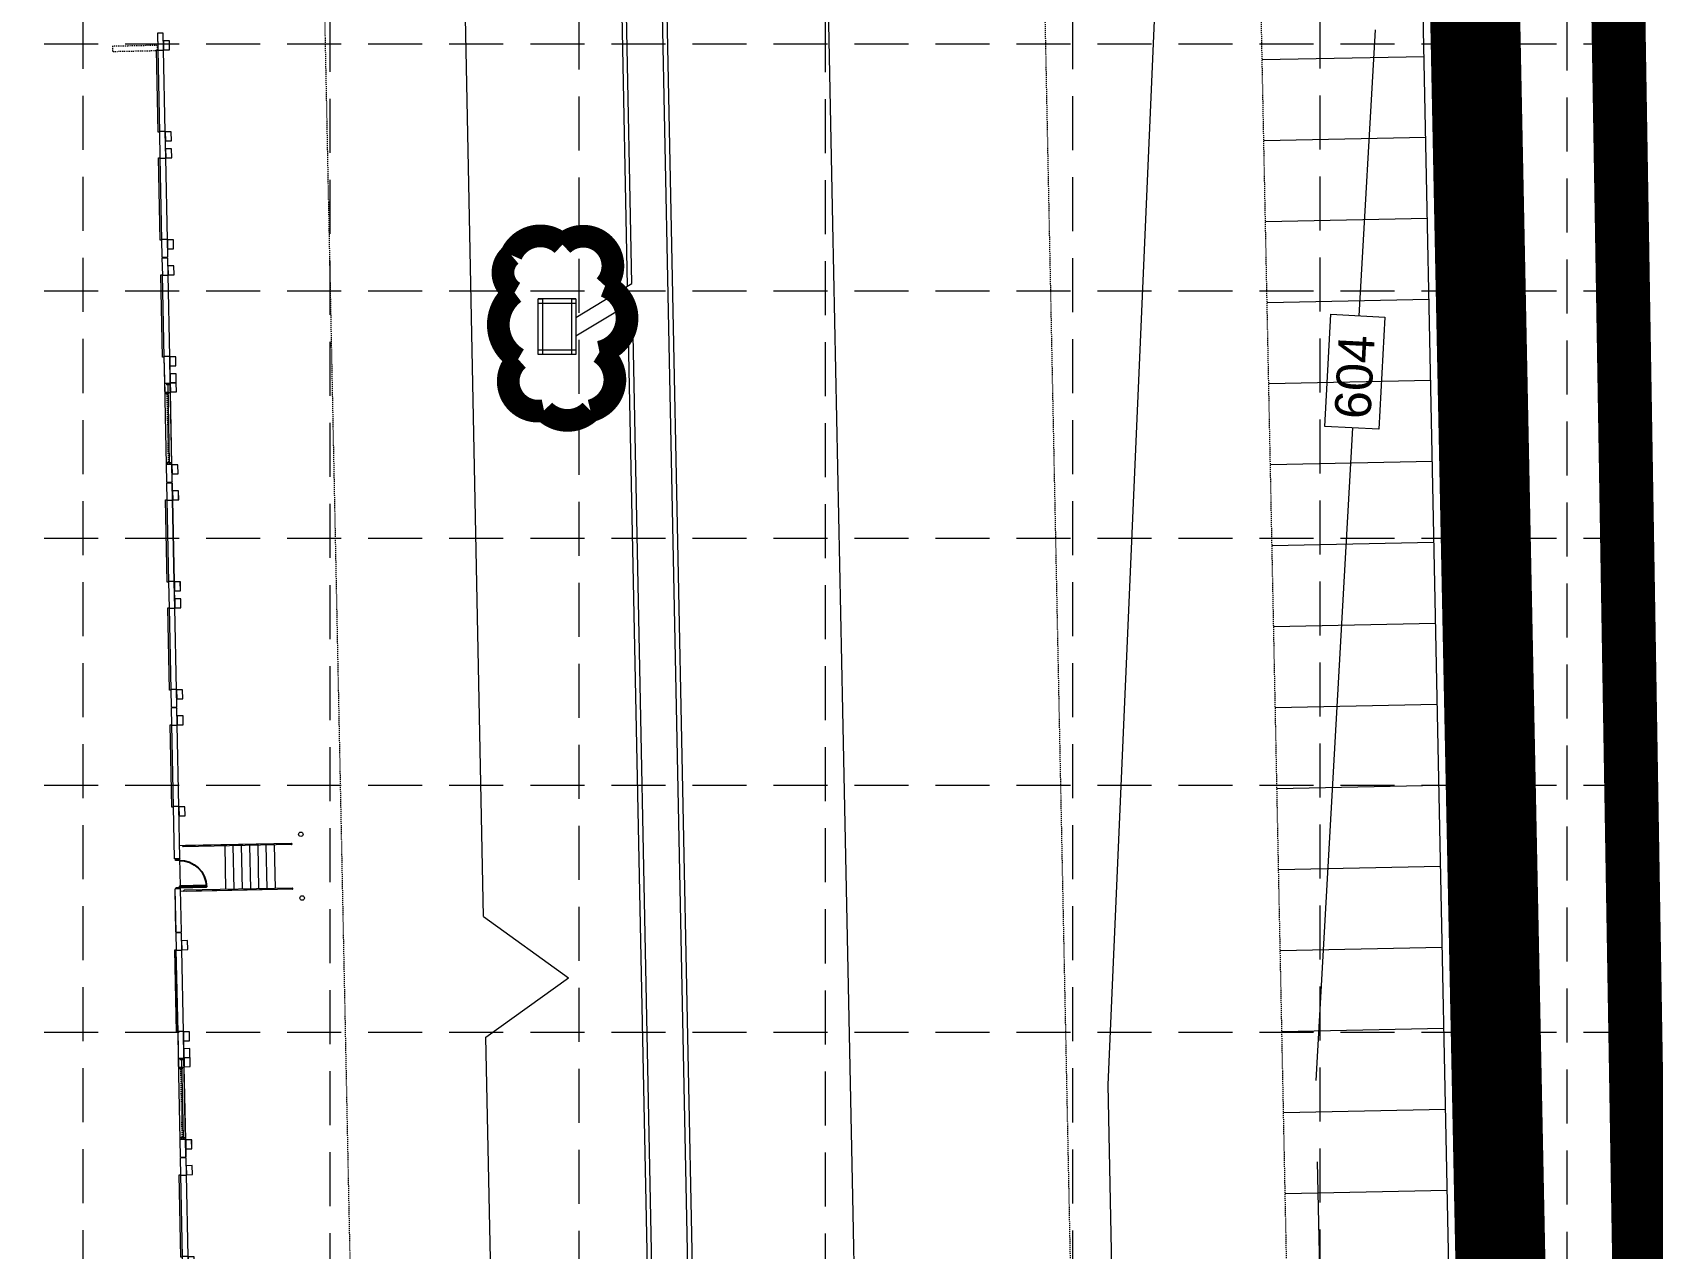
# Model space of a CAD drawing. Extents: x 2140663 to 2528301, y 336313 to 7007653.
# Drawn here: x 2528019.6 to 2528199.6, y 7006612.1 to 7006747.2 of the extents above; entities that cross this region are included whole.
import ezdxf

# ---------------------------------------------------------------- set-up
doc = ezdxf.new("R2010")
doc.units = 0
doc.header["$MEASUREMENT"] = 0
for name, pattern in [('HIDDEN', [0.375, 0.25, -0.125]), ('PHANTOM2', [1.25, 0.625, -0.125, 0.125, -0.125, 0.125, -0.125]), ('xdrc002ar$0$HIDDEN2', [0.1875, 0.125, -0.0625]), ('xdrc002pt$0$HIDDEN2', [0.1875, 0.125, -0.0625])]:
    doc.linetypes.add(name, pattern=pattern)
for name, color, linetype in [('1 PROPOSED CONTOURS', 43, 'Continuous'), ('1 SILT FENCE', 200, 'Continuous'), ('GRID', 254, 'HIDDEN'), ('LEGEND', 7, 'Continuous'), ('LIMITS OF DISTURBANCE', 1, 'HIDDEN'), ('xdrc002ar$0$BASE1$0$ADO', 8, 'Continuous'), ('xdrc002ar$0$BASE1$0$AFL', 1, 'Continuous'), ('xdrc002ar$0$BASE1$0$AFLHR', 7, 'Continuous'), ('xdrc002ar$0$BASE1$0$AFLST', 1, 'Continuous'), ('xdrc002ar$0$BASE1$0$awa', 7, 'Continuous'), ('xdrc002ar$0$BASE1$0$awaWING', 1, 'xdrc002ar$0$HIDDEN2'), ('xdrc002ar$0$WINDOWS', 8, 'Continuous'), ('xdrc002ar$0$xdrc002ar$0$C-PKNG-FACE-N', 1, 'Continuous'), ('xdrc002ar$0$xdrc002ar$0$C-PKNG-STRP-N', 6, 'Continuous'), ('xdrc002ar$0$XR3$0$BASE1$0$ADO', 3, 'Continuous'), ('xdrc002ar$0$XR3$0$BASE1$0$AFL', 1, 'Continuous'), ('xdrc002ar$0$XR3$0$BASE1$0$AFLHR', 2, 'Continuous'), ('xdrc002ar$0$XR3$0$BASE1$0$AFLST', 2, 'Continuous'), ('xdrc002ar$0$XR3$0$BASE1$0$awa', 4, 'Continuous'), ('xdrc002ar$0$XR3$0$WINDOWS', 2, 'Continuous'), ('xdrc002pt$0$V-ESMT-ACCS-N', 2, 'xdrc002pt$0$HIDDEN2'), ('xdrc002pt$0$V-ESMT-STRM-N', 2, 'xdrc002pt$0$HIDDEN2'), ('xdrc002pt$0$v-prop-line', 3, 'PHANTOM2'), ('xdrc002STM$0$C-STRM-INLET-N', 5, 'Continuous'), ('xdrc002STM$0$C-STRM-PIPE-N', 5, 'Continuous')]:
    doc.layers.add(name, color=color, linetype=linetype)
doc.styles.get("Standard").update_dxf_attribs({"font": 'ARIAL.TTF'})

# ---------------------------------------------------------------- blocks, each defined once
blk = doc.blocks.new('xdrc002ar$0$XR3$0$A$C228123AE')
at = {"layer": 'xdrc002ar$0$XR3$0$BASE1$0$ADO', "lineweight": 0}
for points in [[(22.61683327611536, 15.75429074559361), (22.61683327611536, 17.50429074559361), (132.6168332761154, 17.50429074559361), (132.6168332761154, 15.75429074559361)], [(166.6168332761154, 15.75429074559361), (166.6168332761154, 17.50429074559361), (276.6168332761154, 17.50429074559361), (276.6168332761154, 15.75429074559361)]]:
    blk.add_lwpolyline(points, close=True, dxfattribs=at)
at = {"layer": 'xdrc002ar$0$XR3$0$BASE1$0$AFL', "lineweight": 0}
for p, q in [((22.86683327844366, 8.004440076649189), (132.3668332770467, 8.004440076649189)), ((166.866833277978, 8.004440076649189), (276.366833276581, 8.004440076649189))]:
    blk.add_line(p, q, dxfattribs=at)
for points in [[(10.86683327844366, 8.004440078511834), (10.86683327844366, 0.004440078511834145), (22.86683327844366, 0.004440078511834145), (22.86683327844366, 8.004440078511834)], [(132.3668332770467, 8.004440078511834), (132.3668332770467, 0.004440078511834145), (144.3668332770467, 0.004440078511834145), (144.3668332770467, 8.004440078511834)], [(154.866833277978, 8.004440077580512), (154.866833277978, 0.00444007758051157), (166.866833277978, 0.00444007758051157), (166.866833277978, 8.004440077580512)], [(276.366833276581, 8.004440077580512), (276.366833276581, 0.00444007758051157), (288.366833276581, 0.00444007758051157), (288.366833276581, 8.004440077580512)]]:
    blk.add_lwpolyline(points, close=True, dxfattribs=at)
at = {"layer": 'xdrc002ar$0$XR3$0$BASE1$0$awa', "lineweight": 0}
for p, q in [((-0.008166723418980837, 15.25444007758051), (23.61683327611536, 15.25444007664919)), ((-0.008166723418980837, 15.25444007758051), (-0.008166723418980837, 8.754440076649189)), ((0.7418332765810192, 8.004440076649189), (-0.008166723418980837, 8.754440076649189)), ((0.7418332765810192, 8.004440076649189), (22.86683327658102, 8.004440076649189)), ((23.61683327658102, 8.754440076649189), (22.86683327658102, 8.004440076649189)), ((23.61683327658102, 8.754440076649189), (23.61683327611536, 15.25444007664919)), ((131.6168332770467, 8.754440078511834), (131.616833276581, 15.25444007851183)), ((131.6168332761154, 15.25444007758051), (167.6168332756497, 15.25444007571787)), ((131.6168332770467, 8.754440078511834), (132.3668332770467, 8.004440078511834)), ((132.3668332770467, 8.004440078511834), (166.866833277978, 8.004440076649189)), ((166.866833276581, 8.004440076649189), (167.616833276581, 8.754440076649189)), ((167.616833276581, 8.754440076649189), (167.6168332756497, 15.25444007851183)), ((275.616833276581, 8.754440077580512), (275.6168332756497, 15.25444007758051)), ((275.6168332761154, 15.25444007664919), (299.241833276581, 15.25444007758051)), ((276.366833276581, 8.004440077580512), (275.616833276581, 8.754440077580512)), ((276.366833276581, 8.004440077580512), (298.491833276581, 8.004440077580512)), ((299.241833276581, 8.754440077580512), (298.491833276581, 8.004440077580512)), ((299.241833276581, 15.25444007758051), (299.241833276581, 8.754440077580512))]:
    blk.add_line(p, q, dxfattribs=at)
blk = doc.blocks.new('xdrc002ar$0$XR3$0$BASE1$0$36D')
at = {"layer": 'xdrc002ar$0$XR3$0$BASE1$0$ADO'}
blk.add_lwpolyline([(-1.75, 1.000444171950221e-11), (0, 1.000444171950221e-11), (0, -35.99999999999), (-1.75, -35.99999999999)], close=True, dxfattribs=at)
blk.add_arc((0, 1.000444171950221e-11), 36, 180, 270, dxfattribs=at)
blk = doc.blocks.new('xdrc002ar$0$XR3$0$A$C65600574')
at = {"layer": 'xdrc002ar$0$XR3$0$BASE1$0$awa', "lineweight": 0}
blk.add_line((107.9999999990687, -6.499690967611969), (107.9999999897555, -1.999690865166485), dxfattribs=at)
at = {"layer": 'xdrc002ar$0$XR3$0$WINDOWS', "linetype": 'Continuous', "lineweight": 0}
for p, q in [((9.313225746154785e-09, -1.999690865166485), (2.000000009313226, -1.999690867960453)), ((4.656612873077393e-09, -6.499690865166485), (2.000000004656613, -6.499690867960453)), ((2.000000004656613, -6.49969086702913), (2.000000009313226, -1.999690867960453)), ((2.000000007916242, -4.248930997215211), (105.9999999920838, -4.248931059613824)), ((107.9999999897555, -1.999690865166485), (105.9999999897555, -1.999690867960453)), ((105.9999999944121, -6.49969086702913), (105.9999999897555, -1.999690867960453)), ((107.9999999944121, -6.499690865166485), (105.9999999944121, -6.499690867960453))]:
    blk.add_line(p, q, dxfattribs=at)
blk = doc.blocks.new('xdrc002ar$0$BASE1$0$36D')
at = {"layer": 'xdrc002ar$0$BASE1$0$ADO'}
blk.add_lwpolyline([(-1.75, 1.000444171950221e-11), (0, 1.000444171950221e-11), (0, -35.99999999999), (-1.75, -35.99999999999)], close=True, dxfattribs=at)
blk.add_arc((0, 1.000444171950221e-11), 36, 180, 270, dxfattribs=at)
blk = doc.blocks.new('A$C211968B4')
at = {"layer": 'LEGEND', "color": 170, "ltscale": 100, "const_width": 1.261430802800306}
blk.add_lwpolyline([(4.032914736308157, 6.67986492626369, 0.5205670505517462), (4.032914736308157, 6.67986492626369, 0.7651954600696135), (1.179535842966288, 5.243441569618881, 0.4178788784126488), (1.161860283929855, 2.658978256396949, 0.6649002420699669), (4.422610547859222, 2.161206842400134, 0.744833174426672), (8.10029117250815, 1.852431412786245, 0.9756416855879776), (10.39131185039878, 4.219029118306935, 0.5205670505517462), (9.820843972731382, 7.070041866973042, 0.5205670505517462), (7.729127584490925, 6.879974124021828, 0.5402640007904789), (4.032914736308157, 6.67986492626369)], format="xyb", close=True, dxfattribs=at)

msp = doc.modelspace()

# ---------------------------------------------------------------- linework, layer by layer
at = {"layer": '1 PROPOSED CONTOURS', "color": 43, "lineweight": 0}
for p, q in [((2528139.151514689, 7006630.261487339, 603), (2528147.614648352, 7006824.965264781, 603)), ((2528167.03874684, 7006715.701436706, 604), (2528168.82980353, 7006747.454853628, 604)), ((2528163.223842111, 7006703.406111854, 604), (2528163.869167631, 7006715.865601562, 604)), ((2528163.869167631, 7006715.865601562, 604), (2528169.861135963, 7006715.555254176, 604)), ((2528169.861135963, 7006715.555254176, 604), (2528169.215810445, 7006703.095764468, 604)), ((2528162.246285744, 7006630.736501691, 604), (2528166.336134639, 7006703.244914098, 604)), ((2528169.215810445, 7006703.095764468, 604), (2528163.223842111, 7006703.406111854, 604)), ((2528069.744541151, 7006648.953814008, 602.2), (2528079.176565964, 7006642.148572632, 602.2)), ((2528070.016883511, 7006635.539827292, 602.2), (2528079.176565964, 7006642.148572631, 602.2)), ((2528143.301944943, 7006425.835646513, 603), (2528139.151514689, 7006630.261487339, 603)), ((2528164.17095996, 7006540.575080182, 604), (2528162.394451556, 7006621.704556499, 604))]:
    msp.add_line(p, q, dxfattribs=at)
at = {"layer": '1 PROPOSED CONTOURS', "color": 43, "lineweight": 0, "extrusion": (0.9997988224642941, 0.02005778150770836, 0), "elevation": 2668098.987516667}
msp.add_lwpolyline([(6954531.90287167, 602), (6954692.87989426, 602)], dxfattribs=at)
at = {"layer": '1 PROPOSED CONTOURS', "color": 43, "lineweight": 0, "extrusion": (0.9997939987636363, 0.02029679866920644, 0), "elevation": 2669801.837958269}
msp.add_lwpolyline([(6954046.018727887, 602.0000000000005), (6953970.001200658, 602.0000000000005)], dxfattribs=at)
at = {"layer": '1 PROPOSED CONTOURS', "color": 43, "lineweight": 0, "extrusion": (0.9997939987635979, 0.02029679867109837, 0), "elevation": 2669801.837971428}
msp.add_lwpolyline([(6953970.001195606, 602.0000000000005), (6953915.947301853, 602.0000000000005)], dxfattribs=at)
at = {"layer": '1 PROPOSED CONTOURS', "color": 43, "lineweight": 0, "elevation": 602}
for points in [[(2528109.623533731, 7006671.862415905), (2528110.720654719, 7006617.819657862)], [(2528110.720654719, 7006617.819657862), (2528112.051130431, 7006552.282148509)]]:
    msp.add_lwpolyline(points, dxfattribs=at)
at = {"layer": '1 PROPOSED CONTOURS', "color": 43, "lineweight": 0, "extrusion": (0.9997939605338102, 0.0202986817335071, 0), "elevation": 2669774.599532377}
msp.add_lwpolyline([(6953850.769339001, 602.0000000000005), (6953875.407708137, 602.0000000000005)], dxfattribs=at)
at = {"layer": '1 SILT FENCE', "color": 200, "linetype": 'Continuous', "lineweight": 0, "const_width": 10}
msp.add_lwpolyline([(2528168.460361803, 7007314.088755522), (2528191.704482488, 7006166.984500946), (2528187.14873196, 7006166.984500946)], dxfattribs=at)
at = {"layer": 'GRID', "color": 253, "linetype": 'HIDDEN', "lineweight": 0, "ltscale": 24}
for p, q in [((2528025.314863435, 7006032.117452909), (2528025.21406728, 7007624.562990395)), ((2528052.75125109, 7006031.787906426), (2528052.67153935, 7007624.562990395)), ((2528080.45980197, 7006032.041801908), (2528080.250281271, 7007625.178615601)), ((2528107.768453324, 7006031.75605775), (2528107.707753342, 7007625.178615601)), ((2528135.250571348, 7006032.092152752), (2528135.16522541, 7007625.178615601)), ((2528162.759365419, 7006032.184476493), (2528162.622697481, 7007625.178615601)), ((2528190.162709506, 7006031.94567379), (2528190.080169552, 7007625.178615601)), ((2527228.947377252, 7006745.923884156), (2528272.331315909, 7006745.923884156)), ((2527228.947377252, 7006718.466412088), (2528272.331315909, 7006718.466412088)), ((2527228.947377252, 7006691.00894002), (2528272.331315909, 7006691.00894002)), ((2527228.947377252, 7006663.551467947), (2528272.331315909, 7006663.551467947)), ((2527228.947377252, 7006636.093995878), (2528272.331315909, 7006636.093995878))]:
    msp.add_line(p, q, dxfattribs=at)
at = {"layer": 'LIMITS OF DISTURBANCE', "ltscale": 70, "const_width": 6}
msp.add_lwpolyline([(2527323.279507909, 7007478.034385583), (2527323.279507909, 7007463.102355542), (2527345.362386929, 7006446.874516389, 0.3527120601780434), (2527681.725039883, 7006131.321992346), (2528205.897920626, 7006144.525554366), (2528183.386823632, 7007495.015237641)], format="xyb", close=True, dxfattribs=at)
at = {"layer": 'xdrc002ar$0$BASE1$0$ADO', "color": 7, "lineweight": 0}
for points in [[(2528033.739691993, 7006736.084430735), (2528033.593888761, 7006736.081470744), (2528033.407832231, 7006745.246245347), (2528033.553635464, 7006745.249205338)], [(2528033.983256903, 7006724.086907618), (2528033.837453671, 7006724.083947628), (2528033.651397142, 7006733.248722231), (2528033.797200375, 7006733.251682221)], [(2528034.247117993, 7006711.089635082), (2528034.101314762, 7006711.086675091), (2528033.915258233, 7006720.251449695), (2528034.061061464, 7006720.254409685)], [(2528035.261971783, 7006661.099955428), (2528035.116168552, 7006661.096995438), (2528034.930112023, 7006670.261770041), (2528035.075915255, 7006670.264730031)], [(2528035.524455907, 7006655.354833821), (2528035.920207538, 7006655.36286808), (2528035.923590384, 7006655.196235813), (2528035.527838754, 7006655.188201554)], [(2528035.588729981, 7006652.188820776), (2528035.984481611, 7006652.196855035), (2528035.987864458, 7006652.030222769), (2528035.592112827, 7006652.02218851)], [(2528035.769399581, 7006636.105071429), (2528035.623596348, 7006636.102111439), (2528035.437539819, 7006645.266886041), (2528035.583343052, 7006645.269846031)]]:
    msp.add_lwpolyline(points, close=True, dxfattribs=at)
at = {"layer": 'xdrc002ar$0$BASE1$0$ADO', "lineweight": 0}
for points in [[(2528034.754544001, 7006686.094839531), (2528034.608740767, 7006686.09187954), (2528034.422684249, 7006695.256654209), (2528034.568487483, 7006695.2596142)], [(2528034.998108897, 7006674.097316328), (2528034.852305664, 7006674.094356337), (2528034.666249146, 7006683.259131006), (2528034.812052379, 7006683.262090997)], [(2528036.276825589, 7006611.110275878), (2528036.131022355, 7006611.107315887), (2528035.944965837, 7006620.272090556), (2528036.090769071, 7006620.275050547)]]:
    msp.add_lwpolyline(points, close=True, dxfattribs=at)
at = {"layer": 'xdrc002ar$0$BASE1$0$AFL', "color": 7, "lineweight": 0}
for p, q in [((2528034.845977893, 7006746.254809557), (2528034.179448831, 7006746.241278173)), ((2528034.179448831, 7006746.241278173), (2528034.199745907, 7006745.24148458)), ((2528034.866274969, 7006745.255015964), (2528034.845977893, 7006746.254809557)), ((2528034.199745907, 7006745.24148458), (2528034.866274969, 7006745.255015964)), ((2528034.384956724, 7006736.118368043), (2528034.199745907, 7006745.24148458)), ((2528035.051485786, 7006736.131899427), (2528034.384956724, 7006736.118368043)), ((2528034.384956724, 7006736.118368043), (2528034.4052538, 7006735.11857445)), ((2528035.071782862, 7006735.132105834), (2528035.051485786, 7006736.131899427)), ((2528034.4052538, 7006735.11857445), (2528035.071782862, 7006735.132105834)), ((2528035.089542803, 7006734.257286441), (2528034.423013742, 7006734.243755057)), ((2528034.423013742, 7006734.243755057), (2528034.443310818, 7006733.243961463)), ((2528035.109839879, 7006733.257492847), (2528035.089542803, 7006734.257286441)), ((2528034.443310818, 7006733.243961463), (2528035.109839879, 7006733.257492847)), ((2528034.628521635, 7006724.120844926), (2528034.443310818, 7006733.243961463)), ((2528035.295050697, 7006724.13437631), (2528034.628521635, 7006724.120844926)), ((2528034.628521635, 7006724.120844926), (2528034.648818711, 7006723.121051334)), ((2528034.648818711, 7006723.121051334), (2528035.315347773, 7006723.134582717)), ((2528035.315347773, 7006723.134582717), (2528035.295050697, 7006724.13437631)), ((2528035.353403893, 7006721.260013903), (2528034.686874832, 7006721.24648252)), ((2528034.686874832, 7006721.24648252), (2528034.707171907, 7006720.246688928)), ((2528035.373700969, 7006720.260220312), (2528035.353403893, 7006721.260013903)), ((2528034.707171907, 7006720.246688928), (2528035.373700969, 7006720.260220312)), ((2528034.892382725, 7006711.12357239), (2528034.707171907, 7006720.246688928)), ((2528035.558911786, 7006711.137103774), (2528034.892382725, 7006711.12357239)), ((2528034.892382725, 7006711.12357239), (2528034.9126798, 7006710.123778797)), ((2528035.579208862, 7006710.137310181), (2528035.558911786, 7006711.137103774)), ((2528034.9126798, 7006710.123778797), (2528035.579208862, 7006710.137310181)), ((2528035.61726588, 7006708.262697195), (2528034.950736818, 7006708.249165811)), ((2528034.950736818, 7006708.249165811), (2528034.971033894, 7006707.249372216)), ((2528034.971033894, 7006707.249372216), (2528035.637562955, 7006707.2629036)), ((2528035.637562955, 7006707.2629036), (2528035.61726588, 7006708.262697195)), ((2528035.802476697, 7006699.139580657), (2528035.135947635, 7006699.126049273)), ((2528035.135947635, 7006699.126049273), (2528035.156244711, 7006698.126255681)), ((2528035.156244711, 7006698.126255681), (2528035.822773773, 7006698.139787065)), ((2528035.822773773, 7006698.139787065), (2528035.802476697, 7006699.139580657)), ((2528035.399808737, 7006686.128776839), (2528035.214597931, 7006695.251893441)), ((2528035.643373633, 7006674.131253636), (2528035.458162827, 7006683.254370238)), ((2528036.368257687, 7006671.27033425), (2528035.701728625, 7006671.256802866)), ((2528035.701728625, 7006671.256802866), (2528035.722025701, 7006670.257009274)), ((2528036.388554763, 7006670.270540657), (2528036.368257687, 7006671.27033425)), ((2528035.722025701, 7006670.257009274), (2528036.388554763, 7006670.270540657)), ((2528035.907236518, 7006661.133892738), (2528035.722025701, 7006670.257009274)), ((2528036.57376558, 7006661.147424122), (2528035.907236518, 7006661.133892738)), ((2528035.907236518, 7006661.133892738), (2528035.927533594, 7006660.134099144)), ((2528035.927533594, 7006660.134099144), (2528036.594062656, 7006660.147630529)), ((2528036.594062656, 7006660.147630529), (2528036.57376558, 7006661.147424122)), ((2528036.875685481, 7006646.275450251), (2528036.209156419, 7006646.261918867)), ((2528036.209156419, 7006646.261918867), (2528036.229453495, 7006645.262125273)), ((2528036.895982557, 7006645.275656657), (2528036.875685481, 7006646.275450251)), ((2528036.229453495, 7006645.262125273), (2528036.895982557, 7006645.275656657)), ((2528036.414664312, 7006636.139008737), (2528036.229453495, 7006645.262125273)), ((2528037.081193374, 7006636.152540121), (2528036.414664312, 7006636.139008737)), ((2528036.414664312, 7006636.139008737), (2528036.434961388, 7006635.139215145)), ((2528036.434961388, 7006635.139215145), (2528037.10149045, 7006635.152746529)), ((2528037.10149045, 7006635.152746529), (2528037.081193374, 7006636.152540121)), ((2528037.139547467, 7006633.27813354), (2528036.473018405, 7006633.264602157)), ((2528036.473018405, 7006633.264602157), (2528036.493315481, 7006632.264808564)), ((2528037.159844543, 7006632.278339949), (2528037.139547467, 7006633.27813354)), ((2528036.493315481, 7006632.264808564), (2528037.159844543, 7006632.278339949)), ((2528037.324758284, 7006624.155017005), (2528036.658229223, 7006624.141485621)), ((2528036.658229223, 7006624.141485621), (2528036.678526299, 7006623.141692028)), ((2528037.34505536, 7006623.155223412), (2528037.324758284, 7006624.155017005)), ((2528036.678526299, 7006623.141692028), (2528037.34505536, 7006623.155223412)), ((2528036.922090325, 7006611.144213186), (2528036.736879518, 7006620.267329788))]:
    msp.add_line(p, q, dxfattribs=at)
for points in [[(2528035.214597931, 7006695.251893441), (2528035.881126998, 7006695.265424824), (2528035.860829923, 7006696.265218425), (2528035.194300856, 7006696.251687041)], [(2528035.420105812, 7006685.128983239), (2528036.086634879, 7006685.142514622), (2528036.066337804, 7006686.142308222), (2528035.399808737, 7006686.128776839)], [(2528035.458162826, 7006683.254370238), (2528036.124691893, 7006683.267901621), (2528036.104394819, 7006684.267695221), (2528035.437865752, 7006684.254163838)], [(2528035.663670708, 7006673.131460035), (2528036.330199775, 7006673.144991418), (2528036.3099027, 7006674.144785019), (2528035.643373633, 7006674.131253636)], [(2528036.736879518, 7006620.267329788), (2528037.403408585, 7006620.280861171), (2528037.38311151, 7006621.280654771), (2528036.716582444, 7006621.267123388)]]:
    msp.add_lwpolyline(points, close=True, dxfattribs=at)
at = {"layer": 'xdrc002ar$0$BASE1$0$AFLHR', "color": 7, "lineweight": 0}
for p, q in [((2528046.492585528, 7006657.036133978), (2528035.994752801, 7006656.82301468)), ((2528048.411393716, 7006656.950062508), (2528036.389868527, 7006656.706010324)), ((2528048.408856582, 7006657.075036706), (2528036.640196477, 7006656.836118004)), ((2528046.595762331, 7006651.953849879), (2528036.097929604, 7006651.740730583)), ((2528048.50949625, 7006652.117726808), (2528036.487968108, 7006651.873674564)), ((2528048.512033384, 7006651.992752608), (2528036.743373279, 7006651.753833907))]:
    msp.add_line(p, q, dxfattribs=at)
for centre, start, end in [((2528036.38859996, 7006656.768497425), 91.16301711377088, 271.1630171137709), ((2528048.410125149, 7006657.012549608), 271.1630171137709, 91.16301711377088), ((2528036.489239627, 7006651.811187525), 91.16301711377088, 271.1630171137709), ((2528048.510764817, 7006652.055239708), 271.1630171137709, 91.16301711377088)]:
    msp.add_arc(centre, 0.06249997500000001, start, end, dxfattribs=at)
at = {"layer": 'xdrc002ar$0$BASE1$0$AFLST', "color": 7, "lineweight": 0}
for p, q in [((2528040.996257902, 7006656.799525862), (2528041.094360435, 7006651.967190162)), ((2528041.912735362, 7006656.818131514), (2528042.010837895, 7006651.985795815)), ((2528042.829212822, 7006656.836737167), (2528042.927315355, 7006652.004401468)), ((2528043.745690282, 7006656.85534282), (2528043.843792815, 7006652.023007121)), ((2528044.662167742, 7006656.873948473), (2528044.760270276, 7006652.041612773)), ((2528045.578645202, 7006656.892554126), (2528045.676747736, 7006652.060218426)), ((2528046.495122663, 7006656.911159779), (2528046.593225196, 7006652.07882408)), ((2528036.085666787, 7006652.344772546), (2528036.023084137, 7006655.427469457)), ((2528036.093278191, 7006651.969849949), (2528036.088626777, 7006652.198969314))]:
    msp.add_line(p, q, dxfattribs=at)
for centre in [(2528049.453534296, 7006658.096450636), (2528049.59730525, 7006651.014579352)]:
    msp.add_circle(centre, 0.2499999000000001, dxfattribs=at)
at = {"layer": 'xdrc002ar$0$BASE1$0$awa', "color": 7, "lineweight": 0}
for p, q in [((2528033.557012644, 7006747.135078299), (2528034.098567507, 7006747.146072549)), ((2528033.595703945, 7006745.229221763), (2528033.557012644, 7006747.135078299)), ((2528034.098567507, 7006747.146072549), (2528034.162323174, 7006747.084854016)), ((2528034.199745907, 7006745.24148458), (2528034.162323174, 7006747.084854016)), ((2528033.595703945, 7006745.229221763), (2528033.659459611, 7006745.16800323)), ((2528034.138527375, 7006745.177728913), (2528033.659459611, 7006745.16800323)), ((2528034.199745907, 7006745.24148458), (2528034.138527375, 7006745.177728913)), ((2528034.321201058, 7006736.179586575), (2528033.779646195, 7006736.168592325)), ((2528033.840537422, 7006733.169211547), (2528033.779646195, 7006736.168592325)), ((2528034.384956724, 7006736.118368043), (2528034.321201058, 7006736.179586575)), ((2528034.443310818, 7006733.243961463), (2528034.384956724, 7006736.118368043)), ((2528034.382092285, 7006733.180205796), (2528033.840537422, 7006733.169211547)), ((2528034.382092285, 7006733.180205796), (2528034.443310818, 7006733.243961463)), ((2528034.564765968, 7006724.182063458), (2528034.023211105, 7006724.171069209)), ((2528034.063170974, 7006722.202725573), (2528034.023211105, 7006724.171069209)), ((2528034.564765968, 7006724.182063458), (2528034.628521635, 7006724.120844926)), ((2528034.665944369, 7006722.277475489), (2528034.628521635, 7006724.120844926)), ((2528034.063170974, 7006722.202725573), (2528034.604725836, 7006722.213719822)), ((2528034.064438644, 7006722.140282647), (2528034.605993507, 7006722.151276896)), ((2528034.104398512, 7006720.171939011), (2528034.064438644, 7006722.140282647)), ((2528034.665944369, 7006722.277475489), (2528034.604725836, 7006722.213719822)), ((2528034.605993507, 7006722.151276896), (2528034.669749173, 7006722.090058365)), ((2528034.707171907, 7006720.246688928), (2528034.669749173, 7006722.090058365)), ((2528034.645953375, 7006720.18293326), (2528034.104398512, 7006720.171939011)), ((2528034.707171907, 7006720.246688928), (2528034.645953375, 7006720.18293326)), ((2528034.828627058, 7006711.184790923), (2528034.287072195, 7006711.173796673)), ((2528034.368260499, 7006707.174622301), (2528034.287072195, 7006711.173796673)), ((2528034.892382725, 7006711.12357239), (2528034.828627058, 7006711.184790923)), ((2528034.971033894, 7006707.249372216), (2528034.892382725, 7006711.12357239)), ((2528034.909815361, 7006707.185616551), (2528034.368260499, 7006707.174622301)), ((2528034.909789614, 7006707.185616028), (2528034.534867008, 7006707.178004622)), ((2528034.909815361, 7006707.185616551), (2528034.971033894, 7006707.249372216)), ((2528035.072191969, 7006699.187267806), (2528034.530637105, 7006699.176273556)), ((2528034.570596974, 7006697.207929919), (2528034.530637105, 7006699.176273556)), ((2528035.072191969, 7006699.187267806), (2528035.135947635, 7006699.126049273)), ((2528035.173370369, 7006697.282679836), (2528035.135947635, 7006699.126049273)), ((2528034.570596974, 7006697.207929919), (2528035.112151837, 7006697.218924169)), ((2528035.173370369, 7006697.282679836), (2528035.112151837, 7006697.218924169)), ((2528035.079292438, 7006672.150602994), (2528035.620847301, 7006672.161597244)), ((2528035.119252306, 7006670.182259358), (2528035.079292438, 7006672.150602994)), ((2528035.620847301, 7006672.161597244), (2528035.684602967, 7006672.100378711)), ((2528035.722025701, 7006670.257009274), (2528035.684602967, 7006672.100378711)), ((2528035.660807169, 7006670.193253607), (2528035.119252306, 7006670.182259358)), ((2528035.722025701, 7006670.257009274), (2528035.660807169, 7006670.193253607)), ((2528035.843480852, 7006661.195111269), (2528035.301925989, 7006661.18411702)), ((2528035.420310741, 7006655.352719542), (2528035.301925989, 7006661.18411702)), ((2528035.907236518, 7006661.133892738), (2528035.843480852, 7006661.195111269)), ((2528036.023084137, 7006655.427469457), (2528035.907236518, 7006661.133892738)), ((2528035.961865604, 7006655.363713792), (2528035.420310741, 7006655.352719542)), ((2528036.023084137, 7006655.427469457), (2528035.961865604, 7006655.363713792)), ((2528036.029522524, 7006652.031068481), (2528035.487967661, 7006652.020074232)), ((2528035.585450768, 7006647.218250267), (2528035.487967661, 7006652.020074232)), ((2528036.093278191, 7006651.969849948), (2528036.029522524, 7006652.031068481)), ((2528036.188224163, 7006647.293000183), (2528036.093278191, 7006651.969849949)), ((2528035.585450768, 7006647.218250267), (2528036.127005631, 7006647.229244517)), ((2528036.188224163, 7006647.293000183), (2528036.127005631, 7006647.229244517)), ((2528035.586720231, 7006647.155718994), (2528036.128275095, 7006647.166713243)), ((2528035.6266801, 7006645.187375358), (2528035.586720231, 7006647.155718994)), ((2528036.128275095, 7006647.166713243), (2528036.192030761, 7006647.105494711)), ((2528036.229453495, 7006645.262125273), (2528036.192030761, 7006647.105494711)), ((2528036.168234963, 7006645.198369607), (2528035.6266801, 7006645.187375358)), ((2528036.229453495, 7006645.262125273), (2528036.168234963, 7006645.198369607)), ((2528036.350908645, 7006636.20022727), (2528035.809353783, 7006636.18923302)), ((2528035.890542086, 7006632.190058649), (2528035.809353783, 7006636.18923302)), ((2528036.414664312, 7006636.139008737), (2528036.350908645, 7006636.20022727)), ((2528036.493315481, 7006632.264808564), (2528036.414664312, 7006636.139008737)), ((2528036.432096949, 7006632.201052898), (2528035.890542086, 7006632.190058649)), ((2528036.432071202, 7006632.201052375), (2528036.057148596, 7006632.19344097)), ((2528036.432096949, 7006632.201052898), (2528036.493315481, 7006632.264808564)), ((2528036.594473556, 7006624.202704153), (2528036.052918693, 7006624.191709904)), ((2528036.092878561, 7006622.223366267), (2528036.052918693, 7006624.191709904)), ((2528036.594473556, 7006624.202704153), (2528036.658229223, 7006624.141485621)), ((2528036.695651956, 7006622.298116184), (2528036.658229223, 7006624.141485621)), ((2528036.092878561, 7006622.223366267), (2528036.634433424, 7006622.234360516)), ((2528036.695651956, 7006622.298116184), (2528036.634433424, 7006622.234360516))]:
    msp.add_line(p, q, dxfattribs=at)
at = {"layer": 'xdrc002ar$0$BASE1$0$awa', "lineweight": 0}
for p, q in [((2528034.571864665, 7006697.145487176), (2528035.113419532, 7006697.156481425)), ((2528034.611824531, 7006695.177143525), (2528034.571864665, 7006697.145487176)), ((2528035.113419532, 7006697.156481425), (2528035.177175199, 7006697.095262892)), ((2528035.214597931, 7006695.251893441), (2528035.177175199, 7006697.095262892)), ((2528035.153379397, 7006695.188137774), (2528034.611824531, 7006695.177143525)), ((2528035.214597931, 7006695.251893441), (2528035.153379397, 7006695.188137774)), ((2528035.33605307, 7006686.189995372), (2528034.794498203, 7006686.179001123)), ((2528034.855389427, 7006683.179620322), (2528034.794498203, 7006686.179001123)), ((2528035.399808737, 7006686.128776839), (2528035.33605307, 7006686.189995372)), ((2528035.458162826, 7006683.254370238), (2528035.399808737, 7006686.128776839)), ((2528035.396944294, 7006683.190614571), (2528035.458162826, 7006683.254370238)), ((2528035.396944294, 7006683.190614571), (2528034.855389427, 7006683.179620322)), ((2528035.579617966, 7006674.192472168), (2528035.038063099, 7006674.181477919)), ((2528035.078022965, 7006672.213134269), (2528035.038063099, 7006674.181477919)), ((2528035.579617966, 7006674.192472168), (2528035.643373633, 7006674.131253636)), ((2528035.680796365, 7006672.287884185), (2528035.643373633, 7006674.131253636)), ((2528035.078022965, 7006672.213134269), (2528035.619577832, 7006672.224128517)), ((2528035.680796365, 7006672.287884185), (2528035.619577832, 7006672.224128517)), ((2528036.094146253, 7006622.160923523), (2528036.635701119, 7006622.171917772)), ((2528036.134106118, 7006620.192579872), (2528036.094146253, 7006622.160923523)), ((2528036.635701119, 7006622.171917772), (2528036.699456787, 7006622.110699238)), ((2528036.736879518, 7006620.267329788), (2528036.699456787, 7006622.110699238)), ((2528036.736879518, 7006620.267329788), (2528036.675660985, 7006620.203574121)), ((2528036.675660985, 7006620.203574121), (2528036.134106118, 7006620.192579872))]:
    msp.add_line(p, q, dxfattribs=at)
at = {"layer": 'xdrc002ar$0$BASE1$0$awaWING', "color": 7, "lineweight": 0, "ltscale": 0.5}
for p, q in [((2528028.523254629, 7006745.668022678), (2528033.522222595, 7006745.769508057)), ((2528028.523254629, 7006745.668022678), (2528028.534248879, 7006745.126467816)), ((2528028.598004546, 7006745.06524928), (2528028.534248879, 7006745.126467816)), ((2528028.598004546, 7006745.06524928), (2528033.471998312, 7006745.164197529)), ((2528033.533216844, 7006745.227953197), (2528033.471998312, 7006745.164197529)), ((2528033.533216844, 7006745.227953197), (2528033.522222595, 7006745.769508057))]:
    msp.add_line(p, q, dxfattribs=at)
at = {"layer": 'xdrc002ar$0$WINDOWS', "color": 7, "linetype": 'Continuous', "lineweight": 0}
for p, q in [((2528034.368222268, 7006707.174621928), (2528034.371605115, 7006707.007989663)), ((2528034.746527713, 7006707.015601067), (2528034.371605115, 7006707.007989663)), ((2528034.743144867, 7006707.182233333), (2528034.746527713, 7006707.015601067)), ((2528035.135947635, 7006699.126049273), (2528034.971033894, 7006707.249372216)), ((2528034.902138628, 7006699.350516855), (2528034.52721603, 7006699.342905452)), ((2528034.530598876, 7006699.176273186), (2528034.52721603, 7006699.342905452)), ((2528034.905521474, 7006699.183884588), (2528034.902138628, 7006699.350516855)), ((2528035.890503856, 7006632.190058275), (2528035.893886703, 7006632.023426011)), ((2528036.2688093, 7006632.031037414), (2528035.893886703, 7006632.023426011)), ((2528036.265426454, 7006632.19766968), (2528036.2688093, 7006632.031037414)), ((2528036.658229223, 7006624.141485621), (2528036.493315481, 7006632.264808564)), ((2528036.424420215, 7006624.365953201), (2528036.049497618, 7006624.358341798)), ((2528036.052880463, 7006624.191709532), (2528036.049497618, 7006624.358341798)), ((2528036.427803061, 7006624.199320937), (2528036.424420215, 7006624.365953201))]:
    msp.add_line(p, q, dxfattribs=at)
at = {"layer": 'xdrc002ar$0$WINDOWS', "color": 7, "linetype": 'xdrc002ar$0$HIDDEN2', "lineweight": 0}
for p, q in [((2528034.559003104, 7006707.011794079), (2528034.714614025, 7006699.346709868)), ((2528036.081284692, 7006632.027230428), (2528036.236895612, 7006624.362146215))]:
    msp.add_line(p, q, dxfattribs=at)
at = {"layer": 'xdrc002ar$0$xdrc002ar$0$C-PKNG-FACE-N', "color": 7, "lineweight": 0}
msp.add_line((2528177.163267621, 7006600.550287345), (2528172.961458414, 7006807.506754559), dxfattribs=at)
at = {"layer": 'xdrc002ar$0$xdrc002ar$0$C-PKNG-STRP-N', "color": 7, "lineweight": 0}
for p, q in [((2528156.243984675, 7006744.154684055), (2528174.240268767, 7006744.520060179)), ((2528156.426672739, 7006735.156542007), (2528174.422956828, 7006735.521918132)), ((2528156.609360801, 7006726.158399962), (2528174.605644893, 7006726.523776089)), ((2528156.792046834, 7006717.160357895), (2528174.788330926, 7006717.525734022)), ((2528156.974734898, 7006708.16221585), (2528174.971018989, 7006708.527591975)), ((2528157.15742296, 7006699.164073804), (2528175.153707052, 7006699.529449931)), ((2528157.340108993, 7006690.166031738), (2528175.336393084, 7006690.531407864)), ((2528157.522797057, 7006681.167889691), (2528175.519081147, 7006681.533265818)), ((2528157.705483088, 7006672.169847627), (2528175.70176718, 7006672.535223753)), ((2528157.888171153, 7006663.171705582), (2528175.884455244, 7006663.537081707)), ((2528158.070859215, 7006654.173563535), (2528176.067143307, 7006654.538939661)), ((2528158.253545249, 7006645.17552147), (2528176.249829339, 7006645.540897595)), ((2528158.43623331, 7006636.177379423), (2528176.432517402, 7006636.54275555)), ((2528158.618921374, 7006627.179237379), (2528176.615205466, 7006627.544613504)), ((2528158.801600206, 7006618.181195164), (2528176.797891499, 7006618.546571437))]:
    msp.add_line(p, q, dxfattribs=at)
at = {"layer": 'xdrc002ar$0$XR3$0$BASE1$0$ADO', "color": 7, "lineweight": 0}
for points in [[(2528034.245004933, 7006711.089449204), (2528034.0992017, 7006711.086489255), (2528033.913147769, 7006720.25126391), (2528034.058951003, 7006720.254223858)], [(2528035.259844551, 7006661.099769264), (2528035.114041318, 7006661.096809314), (2528034.927987387, 7006670.26158397), (2528035.07379062, 7006670.264543918)], [(2528035.522327045, 7006655.354647581), (2528035.918078679, 7006655.362681727), (2528035.921461477, 7006655.19604946), (2528035.525709844, 7006655.188015314)], [(2528035.586600222, 7006652.188634517), (2528035.982351855, 7006652.196668665), (2528035.985734653, 7006652.030036398), (2528035.58998302, 7006652.02200225)], [(2528035.767265262, 7006636.104885119), (2528035.621462028, 7006636.10192517), (2528035.435408098, 7006645.266699826), (2528035.581211331, 7006645.269659774)]]:
    msp.add_lwpolyline(points, close=True, dxfattribs=at)
at = {"layer": 'xdrc002ar$0$XR3$0$BASE1$0$AFL', "color": 7, "lineweight": 0}
for p, q in [((2528034.890269674, 7006711.123386329), (2528034.705061443, 7006720.246502918)), ((2528035.905109296, 7006661.133706388), (2528035.719901064, 7006670.256822977)), ((2528036.412530003, 7006636.138822244), (2528036.227321772, 7006645.261938834))]:
    msp.add_line(p, q, dxfattribs=at)
for points in [[(2528034.705061443, 7006720.246502918), (2528035.371590509, 7006720.260034113), (2528035.351293717, 7006721.259827712), (2528034.684764651, 7006721.246296517)], [(2528034.910566466, 7006710.12359273), (2528035.577095532, 7006710.137123925), (2528035.55679874, 7006711.136917524), (2528034.890269674, 7006711.123386329)], [(2528034.948622952, 7006708.248979732), (2528035.615152018, 7006708.262510927), (2528035.594855226, 7006709.262304527), (2528034.92832616, 7006709.248773332)], [(2528035.154127975, 7006698.126069545), (2528035.820657041, 7006698.13960074), (2528035.800360249, 7006699.139394338), (2528035.133831183, 7006699.125863143)], [(2528035.719901064, 7006670.256822977), (2528036.38643013, 7006670.270354173), (2528036.366133338, 7006671.270147772), (2528035.699604272, 7006671.256616577)], [(2528035.925406088, 7006660.13391279), (2528036.591935154, 7006660.147443985), (2528036.571638361, 7006661.147237584), (2528035.905109295, 7006661.133706388)], [(2528036.227321772, 7006645.261938834), (2528036.893850838, 7006645.275470029), (2528036.873554045, 7006646.275263628), (2528036.207024979, 7006646.261732433)], [(2528036.432826795, 7006635.139028645), (2528037.099355861, 7006635.152559841), (2528037.079059069, 7006636.152353439), (2528036.412530003, 7006636.138822244)], [(2528036.470883281, 7006633.264415649), (2528037.137412347, 7006633.277946844), (2528037.117115554, 7006634.277740442), (2528036.450586488, 7006634.264209247)], [(2528036.676388304, 7006623.14150546), (2528037.34291737, 7006623.155036655), (2528037.322620578, 7006624.154830255), (2528036.656091512, 7006624.14129906)]]:
    msp.add_lwpolyline(points, close=True, dxfattribs=at)
at = {"layer": 'xdrc002ar$0$XR3$0$BASE1$0$AFLHR', "color": 7, "lineweight": 0}
for p, q in [((2528046.490457144, 7006657.035944629), (2528035.992624356, 7006656.822828308)), ((2528048.409265307, 7006656.949872614), (2528036.387740049, 7006656.70582384)), ((2528048.406728208, 7006657.074846813), (2528036.638068036, 7006656.835931448)), ((2528046.593632505, 7006651.953660501), (2528036.095799718, 7006651.740544179)), ((2528048.507366471, 7006652.117536887), (2528036.48583826, 7006651.873488051)), ((2528048.50990357, 7006651.992562686), (2528036.741243397, 7006651.753647321))]:
    msp.add_line(p, q, dxfattribs=at)
for centre, start, end in [((2528036.386471499, 7006656.768310938), 91.1630006841799, 271.1630006841799), ((2528048.407996757, 7006657.012359714), 271.1630006841799, 91.1630006841799), ((2528036.487109762, 7006651.811001012), 91.1630006841799, 271.1630006841799), ((2528048.50863502, 7006652.055049786), 271.1630006841799, 91.1630006841799)]:
    msp.add_arc(centre, 0.062499975, start, end, dxfattribs=at)
at = {"layer": 'xdrc002ar$0$XR3$0$BASE1$0$AFLST', "color": 7, "lineweight": 0}
for p, q in [((2528040.994129449, 7006656.799338071), (2528041.092230613, 7006651.967002342)), ((2528041.910606915, 7006656.817943463), (2528042.008708078, 7006651.985607736)), ((2528042.82708438, 7006656.836548856), (2528042.925185543, 7006652.004213128)), ((2528043.743561846, 7006656.855154249), (2528043.841663009, 7006652.022818522)), ((2528044.660039311, 7006656.873759642), (2528044.758140475, 7006652.041423914)), ((2528045.576516777, 7006656.892365035), (2528045.67461794, 7006652.060029308)), ((2528046.492994242, 7006656.910970429), (2528046.591095406, 7006652.078634701)), ((2528036.083537072, 7006652.344586147), (2528036.020955296, 7006655.427283077)), ((2528036.091148369, 7006651.969663546), (2528036.086497021, 7006652.198782913))]:
    msp.add_line(p, q, dxfattribs=at)
for centre in [(2528049.451406211, 7006658.096260448), (2528049.595175158, 7006651.014389122)]:
    msp.add_circle(centre, 0.2499999, dxfattribs=at)
at = {"layer": 'xdrc002ar$0$XR3$0$BASE1$0$awa', "color": 7, "lineweight": 0}
for p, q in [((2528034.062328717, 7006722.14009682), (2528034.603883583, 7006722.151090916)), ((2528034.102288027, 7006720.171753173), (2528034.062328717, 7006722.14009682)), ((2528034.603883583, 7006722.151090916), (2528034.667639232, 7006722.089872366)), ((2528034.705061443, 7006720.246502918), (2528034.667639232, 7006722.089872366)), ((2528034.643842893, 7006720.182747268), (2528034.102288027, 7006720.171753173)), ((2528034.705061443, 7006720.246502918), (2528034.643842893, 7006720.182747268)), ((2528034.826514025, 7006711.184604879), (2528034.284959158, 7006711.173610783)), ((2528034.345849536, 7006708.174229987), (2528034.284959158, 7006711.173610783)), ((2528034.890269674, 7006711.123386329), (2528034.826514025, 7006711.184604879)), ((2528034.948622952, 7006708.248979732), (2528034.890269674, 7006711.123386329)), ((2528034.887404402, 7006708.185224083), (2528034.345849535, 7006708.174229987)), ((2528034.887404402, 7006708.185224083), (2528034.948622952, 7006708.248979732)), ((2528035.070075534, 7006699.187081694), (2528034.528520668, 7006699.176087597)), ((2528034.568479978, 7006697.20774395), (2528034.528520668, 7006699.176087597)), ((2528035.070075534, 7006699.187081694), (2528035.133831183, 7006699.125863143)), ((2528035.171253394, 7006697.282493696), (2528035.133831183, 7006699.125863143)), ((2528034.568479978, 7006697.20774395), (2528035.110034844, 7006697.218738046)), ((2528035.171253394, 7006697.282493696), (2528035.110034844, 7006697.218738046)), ((2528035.077168338, 7006672.15041688), (2528035.618723204, 7006672.161410976)), ((2528035.117127648, 7006670.182073233), (2528035.077168338, 7006672.15041688)), ((2528035.618723204, 7006672.161410976), (2528035.682478854, 7006672.100192426)), ((2528035.719901064, 7006670.256822977), (2528035.682478854, 7006672.100192426)), ((2528035.658682514, 7006670.193067328), (2528035.117127648, 7006670.182073233)), ((2528035.719901064, 7006670.256822977), (2528035.658682514, 7006670.193067328)), ((2528035.841353646, 7006661.194924938), (2528035.29979878, 7006661.183930843)), ((2528035.418181879, 7006655.352533331), (2528035.29979878, 7006661.183930843)), ((2528035.905109296, 7006661.133706388), (2528035.841353646, 7006661.194924938)), ((2528036.020955295, 7006655.427283075), (2528035.905109296, 7006661.133706388)), ((2528035.959736745, 7006655.363527426), (2528035.418181879, 7006655.352533331)), ((2528036.020955296, 7006655.427283077), (2528035.959736745, 7006655.363527426)), ((2528036.02739272, 7006652.030882097), (2528035.485837854, 7006652.019888001)), ((2528035.583319599, 7006647.218064009), (2528035.485837854, 7006652.019888001)), ((2528036.091148369, 7006651.969663546), (2528036.02739272, 7006652.030882097)), ((2528036.186093016, 7006647.292813755), (2528036.091148369, 7006651.969663546)), ((2528035.583319599, 7006647.218064009), (2528036.124874465, 7006647.229058105)), ((2528036.186093016, 7006647.292813755), (2528036.124874465, 7006647.229058105)), ((2528035.584589045, 7006647.155532736), (2528036.126143911, 7006647.166526832)), ((2528035.624548356, 7006645.187189088), (2528035.584589045, 7006647.155532736)), ((2528036.126143911, 7006647.166526832), (2528036.189899561, 7006647.105308282)), ((2528036.227321772, 7006645.261938834), (2528036.189899561, 7006647.105308282)), ((2528036.166103221, 7006645.198183184), (2528035.624548356, 7006645.187189088)), ((2528036.227321772, 7006645.261938834), (2528036.166103221, 7006645.198183184)), ((2528036.348774354, 7006636.200040795), (2528035.807219487, 7006636.189046699)), ((2528035.868109865, 7006633.189665903), (2528035.807219488, 7006636.189046699)), ((2528036.412530003, 7006636.138822244), (2528036.348774354, 7006636.200040795)), ((2528036.470883281, 7006633.264415649), (2528036.412530003, 7006636.138822244)), ((2528036.409664731, 7006633.200659999), (2528035.868109865, 7006633.189665903)), ((2528036.409664731, 7006633.200659999), (2528036.470883281, 7006633.264415649)), ((2528036.592335863, 7006624.202517609), (2528036.050780996, 7006624.191523514)), ((2528036.090740306, 7006622.223179866), (2528036.050780996, 7006624.191523514)), ((2528036.592335863, 7006624.202517609), (2528036.656091512, 7006624.14129906)), ((2528036.693513723, 7006622.297929611), (2528036.656091512, 7006624.14129906)), ((2528036.090740306, 7006622.223179866), (2528036.632295173, 7006622.234173962)), ((2528036.693513723, 7006622.297929611), (2528036.632295173, 7006622.234173962))]:
    msp.add_line(p, q, dxfattribs=at)
at = {"layer": 'xdrc002ar$0$XR3$0$WINDOWS', "color": 7, "linetype": 'Continuous', "lineweight": 0}
for p, q in [((2528034.528520668, 7006699.176087597), (2528034.345849517, 7006708.174229986)), ((2528035.133831183, 7006699.125863143), (2528034.948622952, 7006708.248979732)), ((2528036.050780996, 7006624.191523514), (2528035.868109865, 7006633.189665903)), ((2528036.656091512, 7006624.14129906), (2528036.470883281, 7006633.264415649))]:
    msp.add_line(p, q, dxfattribs=at)
at = {"layer": 'xdrc002pt$0$V-ESMT-ACCS-N', "color": 7, "lineweight": 0}
for p, q in [((2528166.318582298, 7006248.174609453), (2528141.453073435, 7007472.903676003)), ((2528142.323527268, 7006247.687441093), (2528120.687722486, 7007313.340234162))]:
    msp.add_line(p, q, dxfattribs=at)
at = {"layer": 'xdrc002pt$0$V-ESMT-STRM-N', "color": 7, "lineweight": 0}
msp.add_line((2528061.615909888, 7006281.728490265), (2528044.540302898, 7007122.77269759), dxfattribs=at)
at = {"layer": 'xdrc002pt$0$v-prop-line', "color": 7, "lineweight": 0}
msp.add_line((2528169.444881075, 7007473.471219813), (2528195.958816227, 7006167.550346503), dxfattribs=at)
at = {"layer": 'xdrc002STM$0$C-STRM-INLET-N', "color": 5, "lineweight": 0}
for p, q in [((2528080.012536957, 7006717.582146241), (2528075.825036957, 7006717.582146241)), ((2528075.825036957, 7006711.394646241), (2528075.825036957, 7006717.582146241)), ((2528075.825036957, 7006717.582146241), (2528076.325036957, 7006717.582146241)), ((2528076.325036957, 7006711.394646241), (2528076.325036957, 7006717.582146241)), ((2528079.512536957, 7006717.582146241), (2528080.012536957, 7006717.582146241)), ((2528079.512536957, 7006717.582146241), (2528079.512536957, 7006711.394646241)), ((2528080.012536957, 7006717.582146241), (2528080.012536957, 7006711.394646241)), ((2528075.825036957, 7006717.082146241), (2528080.012536957, 7006717.082146241)), ((2528080.012536957, 7006711.894646241), (2528075.825036957, 7006711.894646241)), ((2528080.012536957, 7006711.394646241), (2528075.825036957, 7006711.394646241))]:
    msp.add_line(p, q, dxfattribs=at)
at = {"layer": 'xdrc002STM$0$C-STRM-PIPE-N', "color": 5, "lineweight": 0}
for p, q in [((2528090.265886434, 7006718.02413555), (2528084.167269258, 7007018.406233497)), ((2528090.764899589, 7006718.077816218), (2528084.667166224, 7007018.416382838)), ((2528085.745593453, 7006718.977972821), (2528082.401299835, 7006883.698253482)), ((2528086.239630708, 7006719.276737818), (2528082.895337091, 7006883.997018479)), ((2528080.012536957, 7006715.510953709), (2528086.239630708, 7006719.276737818)), ((2528093.5100561, 7006558.235373226), (2528090.265886424, 7006718.024135548)), ((2528094.00995308, 7006558.245522568), (2528090.764899594, 7006718.077816219)), ((2528080.012536958, 7006713.465838774), (2528086.280648755, 7006717.25642821)), ((2528089.010983275, 7006558.144029154), (2528085.786611515, 7006716.957663223)), ((2528089.510880258, 7006558.154178496), (2528086.280648755, 7006717.25642821))]:
    msp.add_line(p, q, dxfattribs=at)

# ---------------------------------------------------------------- block references
at = {"linetype": 'Continuous', "lineweight": 0, "xscale": 2, "yscale": 2, "zscale": 2, "rotation": 90}
msp.add_blockref('A$C211968B4', (2528086.953218366, 7006702.809832876), dxfattribs=at)
at = {"layer": 'xdrc002ar$0$BASE1$0$ADO', "color": 7, "lineweight": 0, "extrusion": (0, 0, -1), "xscale": 0.08333330060098763, "yscale": 0.08333330060098731, "zscale": -0.08333330000000001, "rotation": 268.8369829626724}
msp.add_blockref('xdrc002ar$0$BASE1$0$36D', (-2528035.984481611, 7006652.196855035), dxfattribs=at)
at = {"layer": 'xdrc002ar$0$XR3$0$BASE1$0$ADO', "color": 7, "lineweight": 0, "extrusion": (0, 0, -1), "xscale": 0.0833333000000012, "yscale": 0.08333329999999961, "zscale": -0.08333330000000001, "rotation": 268.83699931582}
msp.add_blockref('xdrc002ar$0$XR3$0$BASE1$0$36D', (-2528035.982351855, 7006652.196668665), dxfattribs=at)
at = {"layer": 'xdrc002ar$0$XR3$0$BASE1$0$awa', "color": 7, "linetype": 'Continuous', "lineweight": 0, "xscale": 0.08333330000000119, "yscale": 0.08333329999999961, "zscale": 0.08333330000000001, "rotation": 91.1630006841798}
for name, p in [('xdrc002ar$0$XR3$0$A$C228123AE', (2528035.331988212, 7006722.229021517)), ('xdrc002ar$0$XR3$0$A$C65600574', (2528034.528520668, 7006699.176087597)), ('xdrc002ar$0$XR3$0$A$C228123AE', (2528036.346826041, 7006672.239429925)), ('xdrc002ar$0$XR3$0$A$C65600574', (2528036.050780996, 7006624.191523514)), ('xdrc002ar$0$XR3$0$A$C228123AE', (2528037.869086369, 7006597.25486584))]:
    msp.add_blockref(name, p, dxfattribs=at)

# ---------------------------------------------------------------- texts
at = {"layer": '1 PROPOSED CONTOURS', "color": 43, "lineweight": 0}
msp.add_text('604', height=4, rotation=87.03507768335321, dxfattribs=at).set_placement((2528168.268873621, 7006704.14615042, 604))

doc.saveas('drawing.dxf')
